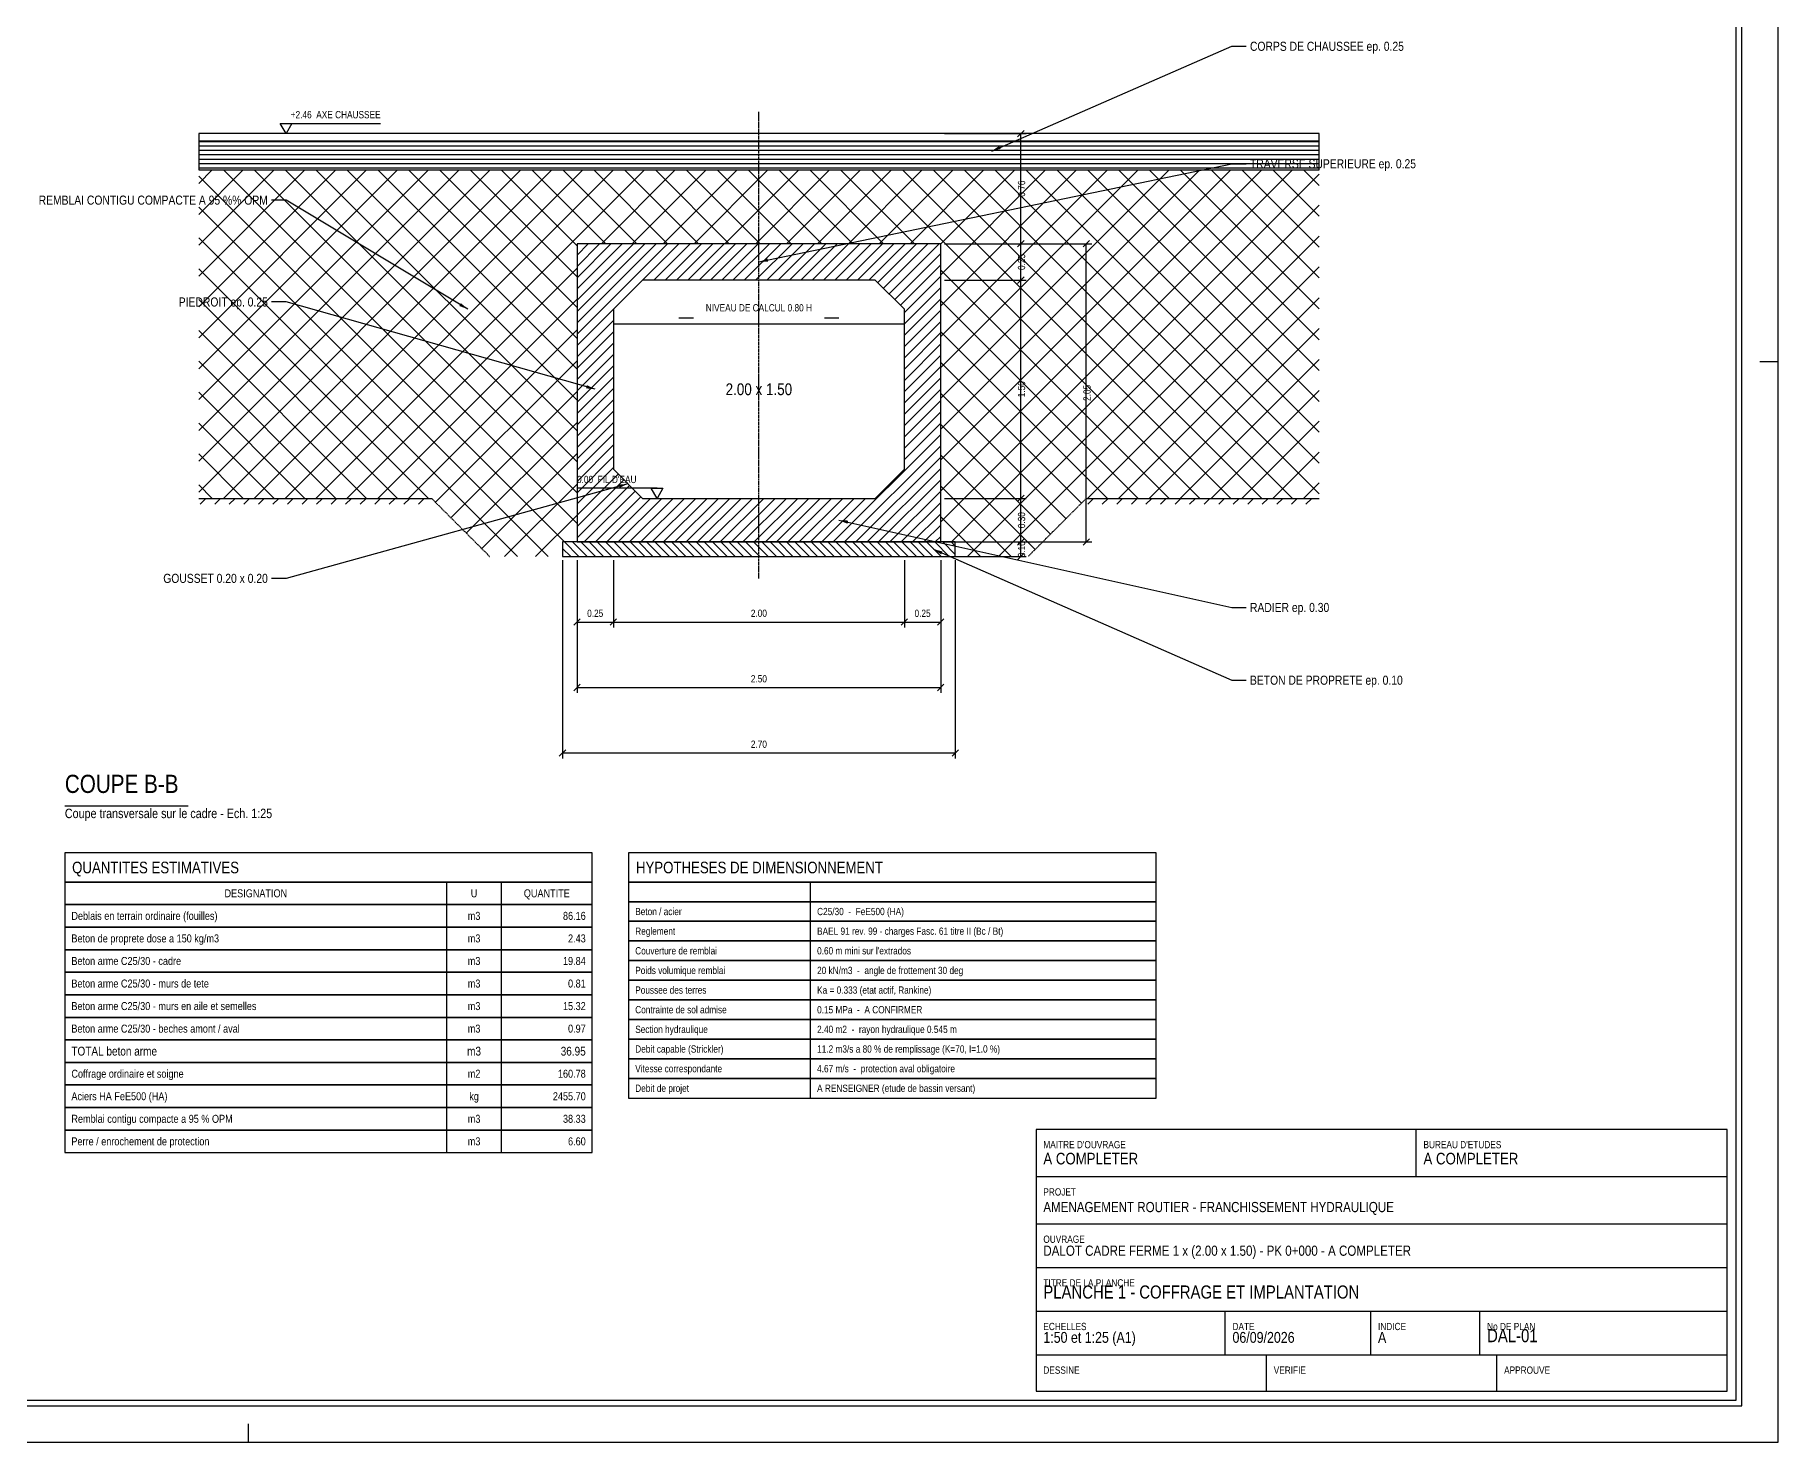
# Model space of a CAD drawing. Extents: x 0 to 841, y 0 to 594.
# Drawn here: x 361.8 to 841, y 0 to 386.9 of the extents above; entities that cross this region are included whole.
import ezdxf
from ezdxf.enums import TextEntityAlignment as Align

# ---------------------------------------------------------------- set-up
doc = ezdxf.new("R2010")
doc.units = 0
doc.linetypes.add('AXE', pattern=[0.96, 0.6, -0.12, 0.12, -0.12])
doc.linetypes.add('TIRETS', pattern=[0.37, 0.25, -0.12])
for name, color, linetype in [('00_CARTOUCHE', 7, 'CONTINUOUS'), ('01_AXES', 1, 'AXE'), ('02_BETON', 7, 'CONTINUOUS'), ('03_BETON_CACHE', 8, 'TIRETS'), ('04_HACHURES', 9, 'CONTINUOUS'), ('05_TERRAIN', 3, 'CONTINUOUS'), ('06_REMBLAI', 42, 'CONTINUOUS'), ('07_CHAUSSEE', 8, 'CONTINUOUS'), ('10_COTATION', 4, 'CONTINUOUS'), ('11_TEXTE', 7, 'CONTINUOUS'), ('12_TABLEAU', 7, 'CONTINUOUS'), ('13_EAU', 5, 'CONTINUOUS')]:
    doc.layers.add(name, color=color, linetype=linetype)
doc.styles.get("Standard").update_dxf_attribs({"font": 'txt', "width": 0.85})

msp = doc.modelspace()

# ---------------------------------------------------------------- linework, layer by layer
at = {"layer": '00_CARTOUCHE'}
for p, q in [((841, 297), (836, 297)), ((741.5, 73), (741.5, 86)), ((637, 73), (827, 73)), ((637, 60), (827, 60)), ((637, 48), (827, 48)), ((637, 36), (827, 36)), ((689, 24), (689, 36)), ((729, 24), (729, 36)), ((759, 24), (759, 36)), ((637, 24), (827, 24)), ((700.333333, 14), (700.333333, 24)), ((763.666667, 14), (763.666667, 24)), ((420.5, 0), (420.5, 5))]:
    msp.add_line(p, q, dxfattribs=at)
for points in [[(0, 0), (841, 0), (841, 594), (0, 594)], [(20, 10), (831, 10), (831, 584), (20, 584)], [(21.5, 11.5), (829.5, 11.5), (829.5, 582.5), (21.5, 582.5)], [(637, 14), (827, 14), (827, 86), (637, 86)]]:
    msp.add_lwpolyline(points, close=True, dxfattribs=at)
at = {"layer": '01_AXES'}
msp.add_line((560.8, 237.5), (560.8, 365.8), dxfattribs=at)
at = {"layer": '02_BETON'}
for points in [[(510.8, 247.5), (610.8, 247.5), (610.8, 329.5), (510.8, 329.5)], [(520.8, 267.5), (528.8, 259.5), (592.8, 259.5), (600.8, 267.5), (600.8, 311.5), (592.8, 319.5), (528.8, 319.5), (520.8, 311.5)], [(506.8, 243.5), (614.8, 243.5), (614.8, 247.5), (506.8, 247.5)]]:
    msp.add_lwpolyline(points, close=True, dxfattribs=at)
at = {"layer": '03_BETON_CACHE'}
for points in [[(470.8, 259.5), (486.8, 243.5)], [(650.8, 259.5), (634.8, 243.5)]]:
    msp.add_lwpolyline(points, dxfattribs=at)
at = {"layer": '04_HACHURES'}
for p, q in [((510.8, 301.507857), (538.792143, 329.5)), ((510.8, 304.619127), (535.680873, 329.5)), ((510.8, 307.730397), (532.569603, 329.5)), ((510.8, 310.841666), (529.458334, 329.5)), ((510.8, 313.952936), (526.347064, 329.5)), ((510.8, 317.064206), (523.235794, 329.5)), ((510.8, 320.175476), (520.124524, 329.5)), ((510.8, 323.286746), (517.013254, 329.5)), ((510.8, 326.398016), (513.901984, 329.5)), ((531.903413, 319.5), (541.903413, 329.5)), ((535.014683, 319.5), (545.014683, 329.5)), ((538.125953, 319.5), (548.125953, 329.5)), ((541.237222, 319.5), (551.237222, 329.5)), ((544.348492, 319.5), (554.348492, 329.5)), ((547.459762, 319.5), (557.459762, 329.5)), ((550.571032, 319.5), (560.571032, 329.5)), ((553.682302, 319.5), (563.682302, 329.5)), ((556.793572, 319.5), (566.793572, 329.5)), ((559.904841, 319.5), (569.904841, 329.5)), ((563.016111, 319.5), (573.016111, 329.5)), ((566.127381, 319.5), (576.127381, 329.5)), ((569.238651, 319.5), (579.238651, 329.5)), ((572.349921, 319.5), (582.349921, 329.5)), ((575.461191, 319.5), (585.461191, 329.5)), ((578.57246, 319.5), (588.57246, 329.5)), ((581.68373, 319.5), (591.68373, 329.5)), ((584.795, 319.5), (594.795, 329.5)), ((587.90627, 319.5), (597.90627, 329.5)), ((591.01754, 319.5), (601.01754, 329.5)), ((593.464405, 318.835595), (604.12881, 329.5)), ((595.02004, 317.27996), (607.240079, 329.5)), ((596.575675, 315.724325), (610.351349, 329.5)), ((598.13131, 314.16869), (610.8, 326.837381)), ((599.686944, 312.613056), (610.8, 323.726111)), ((600.8, 310.614841), (610.8, 320.614841)), ((600.8, 307.503571), (610.8, 317.503571)), ((600.8, 304.392302), (610.8, 314.392302)), ((510.8, 298.396587), (520.8, 308.396587)), ((600.8, 301.281032), (610.8, 311.281032)), ((600.8, 298.169762), (610.8, 308.169762)), ((510.8, 295.285317), (520.8, 305.285317)), ((510.8, 292.174047), (520.8, 302.174047)), ((600.8, 295.058492), (610.8, 305.058492)), ((600.8, 291.947222), (610.8, 301.947222)), ((510.8, 289.062778), (520.8, 299.062778)), ((600.8, 288.835952), (610.8, 298.835952)), ((510.8, 285.951508), (520.8, 295.951508)), ((510.8, 282.840238), (520.8, 292.840238)), ((600.8, 285.724682), (610.8, 295.724682)), ((600.8, 282.613413), (610.8, 292.613413)), ((510.8, 279.728968), (520.8, 289.728968)), ((600.8, 279.502143), (610.8, 289.502143)), ((510.8, 276.617698), (520.8, 286.617698)), ((510.8, 273.506428), (520.8, 283.506428)), ((600.8, 276.390873), (610.8, 286.390873)), ((600.8, 273.279603), (610.8, 283.279603)), ((510.8, 270.395159), (520.8, 280.395159)), ((600.8, 270.168333), (610.8, 280.168333)), ((510.8, 267.283889), (520.8, 277.283889)), ((510.8, 264.172619), (520.8, 274.172619)), ((581.242937, 247.5), (610.8, 277.057063)), ((584.354206, 247.5), (610.8, 273.945794)), ((510.8, 261.061349), (520.8, 271.061349)), ((587.465476, 247.5), (610.8, 270.834524)), ((510.8, 257.950079), (520.8, 267.950079)), ((510.8, 254.838809), (522.130595, 266.169405)), ((510.8, 251.72754), (523.68623, 264.61377)), ((590.576746, 247.5), (610.8, 267.723254)), ((593.688016, 247.5), (610.8, 264.611984)), ((510.8, 248.61627), (525.241865, 263.058135)), ((512.795, 247.5), (526.7975, 261.5025)), ((515.90627, 247.5), (528.353135, 259.946865)), ((519.01754, 247.5), (531.01754, 259.5)), ((522.12881, 247.5), (534.12881, 259.5)), ((525.240079, 247.5), (537.240079, 259.5)), ((528.351349, 247.5), (540.351349, 259.5)), ((531.462619, 247.5), (543.462619, 259.5)), ((534.573889, 247.5), (546.573889, 259.5)), ((537.685159, 247.5), (549.685159, 259.5)), ((540.796429, 247.5), (552.796429, 259.5)), ((543.907698, 247.5), (555.907698, 259.5)), ((547.018968, 247.5), (559.018968, 259.5)), ((550.130238, 247.5), (562.130238, 259.5)), ((553.241508, 247.5), (565.241508, 259.5)), ((556.352778, 247.5), (568.352778, 259.5)), ((559.464048, 247.5), (571.464048, 259.5)), ((562.575318, 247.5), (574.575318, 259.5)), ((565.686587, 247.5), (577.686587, 259.5)), ((568.797857, 247.5), (580.797857, 259.5)), ((571.909127, 247.5), (583.909127, 259.5)), ((575.020397, 247.5), (587.020397, 259.5)), ((578.131667, 247.5), (590.131667, 259.5)), ((596.799286, 247.5), (610.8, 261.500714)), ((599.910556, 247.5), (610.8, 258.389444)), ((603.021825, 247.5), (610.8, 255.278175)), ((606.133095, 247.5), (610.8, 252.166905)), ((509.057028, 243.5), (506.8, 245.757028)), ((511.319769, 243.5), (507.319769, 247.5)), ((513.582511, 243.5), (509.582511, 247.5)), ((515.845253, 243.5), (511.845253, 247.5)), ((518.107994, 243.5), (514.107994, 247.5)), ((520.370736, 243.5), (516.370736, 247.5)), ((522.633478, 243.5), (518.633478, 247.5)), ((524.896219, 243.5), (520.896219, 247.5)), ((527.158961, 243.5), (523.158961, 247.5)), ((529.421703, 243.5), (525.421703, 247.5)), ((531.684445, 243.5), (527.684445, 247.5)), ((533.947186, 243.5), (529.947186, 247.5)), ((536.209928, 243.5), (532.209928, 247.5)), ((538.47267, 243.5), (534.47267, 247.5)), ((540.735411, 243.5), (536.735411, 247.5)), ((542.998153, 243.5), (538.998153, 247.5)), ((545.260895, 243.5), (541.260895, 247.5)), ((547.523636, 243.5), (543.523636, 247.5)), ((549.786378, 243.5), (545.786378, 247.5)), ((552.04912, 243.5), (548.04912, 247.5)), ((554.311862, 243.5), (550.311862, 247.5)), ((556.574603, 243.5), (552.574603, 247.5)), ((558.837345, 243.5), (554.837345, 247.5)), ((561.100087, 243.5), (557.100087, 247.5)), ((563.362828, 243.5), (559.362828, 247.5)), ((565.62557, 243.5), (561.62557, 247.5)), ((567.888312, 243.5), (563.888312, 247.5)), ((570.151053, 243.5), (566.151053, 247.5)), ((572.413795, 243.5), (568.413795, 247.5)), ((574.676537, 243.5), (570.676537, 247.5)), ((576.939279, 243.5), (572.939279, 247.5)), ((579.20202, 243.5), (575.20202, 247.5)), ((581.464762, 243.5), (577.464762, 247.5)), ((583.727504, 243.5), (579.727504, 247.5)), ((585.990245, 243.5), (581.990245, 247.5)), ((588.252987, 243.5), (584.252987, 247.5)), ((590.515729, 243.5), (586.515729, 247.5)), ((592.77847, 243.5), (588.77847, 247.5)), ((595.041212, 243.5), (591.041212, 247.5)), ((597.303954, 243.5), (593.303954, 247.5)), ((599.566696, 243.5), (595.566696, 247.5)), ((601.829437, 243.5), (597.829437, 247.5)), ((604.092179, 243.5), (600.092179, 247.5)), ((606.354921, 243.5), (602.354921, 247.5)), ((608.617662, 243.5), (604.617662, 247.5)), ((610.880404, 243.5), (606.880404, 247.5)), ((613.143146, 243.5), (609.143146, 247.5)), ((609.244365, 247.5), (610.8, 249.055635)), ((614.8, 244.105887), (611.405887, 247.5)), ((614.8, 246.368629), (613.668629, 247.5))]:
    msp.add_line(p, q, dxfattribs=at)
at = {"layer": '05_TERRAIN'}
for p, q in [((408.8, 259.5), (407.2, 257.9)), ((412.8, 259.5), (411.2, 257.9)), ((416.8, 259.5), (415.2, 257.9)), ((420.8, 259.5), (419.2, 257.9)), ((424.8, 259.5), (423.2, 257.9)), ((428.8, 259.5), (427.2, 257.9)), ((432.8, 259.5), (431.2, 257.9)), ((436.8, 259.5), (435.2, 257.9)), ((440.8, 259.5), (439.2, 257.9)), ((444.8, 259.5), (443.2, 257.9)), ((448.8, 259.5), (447.2, 257.9)), ((452.8, 259.5), (451.2, 257.9)), ((456.8, 259.5), (455.2, 257.9)), ((460.8, 259.5), (459.2, 257.9)), ((464.8, 259.5), (463.2, 257.9)), ((468.8, 259.5), (467.2, 257.9)), ((652.8, 259.5), (651.2, 257.9)), ((656.8, 259.5), (655.2, 257.9)), ((660.8, 259.5), (659.2, 257.9)), ((664.8, 259.5), (663.2, 257.9)), ((668.8, 259.5), (667.2, 257.9)), ((672.8, 259.5), (671.2, 257.9)), ((676.8, 259.5), (675.2, 257.9)), ((680.8, 259.5), (679.2, 257.9)), ((684.8, 259.5), (683.2, 257.9)), ((688.8, 259.5), (687.2, 257.9)), ((692.8, 259.5), (691.2, 257.9)), ((696.8, 259.5), (695.2, 257.9)), ((700.8, 259.5), (699.2, 257.9)), ((704.8, 259.5), (703.2, 257.9)), ((708.8, 259.5), (707.2, 257.9)), ((712.8, 259.5), (711.2, 257.9))]:
    msp.add_line(p, q, dxfattribs=at)
for points in [[(406.8, 259.5), (470.8, 259.5)], [(650.8, 259.5), (714.8, 259.5)]]:
    msp.add_lwpolyline(points, dxfattribs=at)
at = {"layer": '06_REMBLAI'}
for p, q in [((406.8, 261.21277), (495.38723, 349.8)), ((406.8, 269.698052), (486.901948, 349.8)), ((406.8, 278.183333), (478.416667, 349.8)), ((406.8, 286.668614), (469.931386, 349.8)), ((406.8, 295.153896), (461.446104, 349.8)), ((406.8, 303.639177), (452.960823, 349.8)), ((406.8, 312.124458), (444.475542, 349.8)), ((406.8, 320.60974), (435.99026, 349.8)), ((406.8, 329.095021), (427.504979, 349.8)), ((406.8, 337.580303), (419.019697, 349.8)), ((406.8, 346.065584), (410.534416, 349.8)), ((507.38723, 247.5), (406.8, 348.08723)), ((413.572511, 259.5), (503.872511, 349.8)), ((510.8, 252.572511), (413.572511, 349.8)), ((422.057793, 259.5), (512.357793, 349.8)), ((510.8, 261.057793), (422.057793, 349.8)), ((430.543074, 259.5), (520.843074, 349.8)), ((510.8, 269.543074), (430.543074, 349.8)), ((439.028355, 259.5), (529.328355, 349.8)), ((510.8, 278.028355), (439.028355, 349.8)), ((510.8, 286.513637), (447.513637, 349.8)), ((510.8, 294.998918), (455.998918, 349.8)), ((510.8, 303.484199), (464.484199, 349.8)), ((510.8, 311.969481), (472.969481, 349.8)), ((510.8, 320.454762), (481.454762, 349.8)), ((510.8, 328.940044), (489.940044, 349.8)), ((518.725325, 329.5), (498.425325, 349.8)), ((527.210606, 329.5), (506.910606, 349.8)), ((535.695888, 329.5), (515.395888, 349.8)), ((517.513637, 329.5), (537.813637, 349.8)), ((544.181169, 329.5), (523.881169, 349.8)), ((525.998918, 329.5), (546.298918, 349.8)), ((552.66645, 329.5), (532.36645, 349.8)), ((534.484199, 329.5), (554.784199, 349.8)), ((561.151732, 329.5), (540.851732, 349.8)), ((542.969481, 329.5), (563.269481, 349.8)), ((569.637013, 329.5), (549.337013, 349.8)), ((551.454762, 329.5), (571.754762, 349.8)), ((578.122295, 329.5), (557.822295, 349.8)), ((559.940044, 329.5), (580.240044, 349.8)), ((586.607576, 329.5), (566.307576, 349.8)), ((568.425325, 329.5), (588.725325, 349.8)), ((595.092857, 329.5), (574.792857, 349.8)), ((576.910606, 329.5), (597.210606, 349.8)), ((603.578139, 329.5), (583.278139, 349.8)), ((585.395888, 329.5), (605.695888, 349.8)), ((682.06342, 259.5), (591.76342, 349.8)), ((593.881169, 329.5), (614.181169, 349.8)), ((690.548701, 259.5), (600.248701, 349.8)), ((602.36645, 329.5), (622.66645, 349.8)), ((699.033983, 259.5), (608.733983, 349.8)), ((610.8, 253.080736), (707.519264, 349.8)), ((610.8, 261.566017), (699.033983, 349.8)), ((610.8, 270.051299), (690.548701, 349.8)), ((610.8, 278.53658), (682.06342, 349.8)), ((610.8, 287.021861), (673.578139, 349.8)), ((610.8, 295.507143), (665.092857, 349.8)), ((610.8, 303.992424), (656.607576, 349.8)), ((610.8, 312.477705), (648.122295, 349.8)), ((610.8, 320.962987), (639.637013, 349.8)), ((610.8, 329.448268), (631.151732, 349.8)), ((613.704546, 247.5), (714.8, 348.595454)), ((707.519264, 259.5), (617.219264, 349.8)), ((714.8, 260.704546), (625.704546, 349.8)), ((714.8, 269.189827), (634.189827, 349.8)), ((714.8, 277.675108), (642.675108, 349.8)), ((714.8, 286.16039), (651.16039, 349.8)), ((714.8, 294.645671), (659.645671, 349.8)), ((714.8, 303.130952), (668.130952, 349.8)), ((714.8, 311.616234), (676.616234, 349.8)), ((714.8, 320.101515), (685.101515, 349.8)), ((714.8, 328.586797), (693.586797, 349.8)), ((714.8, 337.072078), (702.072078, 349.8)), ((714.8, 345.557359), (710.557359, 349.8)), ((502.901948, 243.5), (406.8, 339.601948)), ((618.189827, 243.5), (714.8, 340.110173)), ((494.416667, 243.5), (406.8, 331.116667)), ((626.675108, 243.5), (714.8, 331.624892)), ((469.931386, 259.5), (406.8, 322.631386)), ((447.513637, 259.5), (510.8, 322.786363)), ((673.578139, 259.5), (610.8, 322.278139)), ((651.16039, 259.5), (714.8, 323.13961)), ((461.446104, 259.5), (406.8, 314.146104)), ((455.998918, 259.5), (510.8, 314.301082)), ((665.092857, 259.5), (610.8, 313.792857)), ((659.645671, 259.5), (714.8, 314.654329)), ((452.960823, 259.5), (406.8, 305.660823)), ((464.484199, 259.5), (510.8, 305.815801)), ((656.607576, 259.5), (610.8, 305.307576)), ((668.130952, 259.5), (714.8, 306.169048)), ((444.475542, 259.5), (406.8, 297.175542)), ((471.88474, 258.41526), (510.8, 297.330519)), ((676.616234, 259.5), (714.8, 297.683766)), ((649.461147, 258.161147), (610.8, 296.822295)), ((435.99026, 259.5), (406.8, 288.69026)), ((476.127381, 254.172619), (510.8, 288.845238)), ((645.218507, 253.918507), (610.8, 288.337013)), ((685.101515, 259.5), (714.8, 289.198485)), ((427.504979, 259.5), (406.8, 280.204979)), ((480.370022, 249.929978), (510.8, 280.359956)), ((640.975866, 249.675866), (610.8, 279.851732)), ((693.586797, 259.5), (714.8, 280.713203)), ((419.019697, 259.5), (406.8, 271.719697)), ((484.612662, 245.687338), (510.8, 271.874675)), ((636.733225, 245.433225), (610.8, 271.36645)), ((702.072078, 259.5), (714.8, 272.227922)), ((710.557359, 259.5), (714.8, 263.742641)), ((410.534416, 259.5), (406.8, 263.234416)), ((490.910606, 243.5), (510.8, 263.389394)), ((630.181169, 243.5), (610.8, 262.881169)), ((499.395888, 243.5), (510.8, 254.904112)), ((621.695888, 243.5), (610.8, 254.395888))]:
    msp.add_line(p, q, dxfattribs=at)
at = {"layer": '07_CHAUSSEE'}
for p, q in [((406.8, 357.8), (714.8, 357.8)), ((406.8, 357.6), (714.8, 357.6)), ((406.8, 356.4), (714.8, 356.4)), ((406.8, 355.2), (714.8, 355.2)), ((406.8, 354), (714.8, 354)), ((406.8, 352.8), (714.8, 352.8)), ((406.8, 351.6), (714.8, 351.6)), ((406.8, 350.4), (714.8, 350.4))]:
    msp.add_line(p, q, dxfattribs=at)
msp.add_lwpolyline([(406.8, 349.8), (714.8, 349.8), (714.8, 359.8), (406.8, 359.8)], close=True, dxfattribs=at)
at = {"layer": '10_COTATION'}
for p, q in [((430.8, 362.6), (456.8, 362.6)), ((611.8, 359.8), (634.3, 359.8)), ((631.916117, 358.916117), (633.683883, 360.683883)), ((632.8, 329.5), (632.8, 359.8)), ((611.8, 329.5), (634.3, 329.5)), ((611.8, 329.5), (652.3, 329.5)), ((611.8, 329.5), (634.3, 329.5)), ((631.916117, 328.616117), (633.683883, 330.383883)), ((631.916117, 328.616117), (633.683883, 330.383883)), ((632.8, 319.5), (632.8, 329.5)), ((649.916117, 328.616117), (651.683883, 330.383883)), ((650.8, 247.5), (650.8, 329.5)), ((611.8, 319.5), (634.3, 319.5)), ((611.8, 319.5), (634.3, 319.5)), ((631.916117, 318.616117), (633.683883, 320.383883)), ((631.916117, 318.616117), (633.683883, 320.383883)), ((632.8, 259.5), (632.8, 319.5)), ((532.8, 262.3), (510.8, 262.3)), ((611.8, 259.5), (634.3, 259.5)), ((611.8, 259.5), (634.3, 259.5)), ((631.916117, 258.616117), (633.683883, 260.383883)), ((631.916117, 258.616117), (633.683883, 260.383883)), ((632.8, 247.5), (632.8, 259.5)), ((611.8, 247.5), (634.3, 247.5)), ((611.8, 247.5), (652.3, 247.5)), ((611.8, 247.5), (634.3, 247.5)), ((631.916117, 246.616117), (633.683883, 248.383883)), ((631.916117, 246.616117), (633.683883, 248.383883)), ((632.8, 243.5), (632.8, 247.5)), ((649.916117, 246.616117), (651.683883, 248.383883)), ((506.8, 242.5), (506.8, 188)), ((510.8, 242.5), (510.8, 224)), ((510.8, 242.5), (510.8, 206)), ((520.8, 242.5), (520.8, 224)), ((520.8, 242.5), (520.8, 224)), ((600.8, 242.5), (600.8, 224)), ((600.8, 242.5), (600.8, 224)), ((610.8, 242.5), (610.8, 224)), ((610.8, 242.5), (610.8, 206)), ((611.8, 243.5), (634.3, 243.5)), ((614.8, 242.5), (614.8, 188)), ((631.916117, 242.616117), (633.683883, 244.383883)), ((509.916117, 224.616117), (511.683883, 226.383883)), ((510.8, 225.5), (520.8, 225.5)), ((519.916117, 224.616117), (521.683883, 226.383883)), ((519.916117, 224.616117), (521.683883, 226.383883)), ((520.8, 225.5), (600.8, 225.5)), ((599.916117, 224.616117), (601.683883, 226.383883)), ((599.916117, 224.616117), (601.683883, 226.383883)), ((600.8, 225.5), (610.8, 225.5)), ((609.916117, 224.616117), (611.683883, 226.383883)), ((509.916117, 206.616117), (511.683883, 208.383883)), ((510.8, 207.5), (610.8, 207.5)), ((609.916117, 206.616117), (611.683883, 208.383883)), ((505.916117, 188.616117), (507.683883, 190.383883)), ((506.8, 189.5), (614.8, 189.5)), ((613.916117, 188.616117), (615.683883, 190.383883))]:
    msp.add_line(p, q, dxfattribs=at)
for points in [[(429.2, 362.6), (432.4, 362.6), (430.8, 359.8)], [(531.2, 262.3), (534.4, 262.3), (532.8, 259.5)]]:
    msp.add_lwpolyline(points, close=True, dxfattribs=at)
at = {"layer": '11_TEXTE'}
for p, q in [((624.8, 355), (690.8, 383.8)), ((690.8, 383.8), (694.8, 383.8)), ((560.8, 324.5), (690.8, 351.5)), ((690.8, 351.5), (694.8, 351.5)), ((430.8, 341.5), (426.8, 341.5)), ((480.8, 311.5), (430.8, 341.5)), ((430.8, 313.5), (426.8, 313.5)), ((515.8, 289.5), (430.8, 313.5)), ((524.8, 263.5), (430.8, 237.5)), ((582.8, 253.5), (690.8, 229.5)), ((608.8, 245.5), (690.8, 209.5)), ((430.8, 237.5), (426.8, 237.5)), ((690.8, 229.5), (694.8, 229.5)), ((690.8, 209.5), (694.8, 209.5)), ((370, 175), (403.9, 175))]:
    msp.add_line(p, q, dxfattribs=at)
for points in [[(624.8, 355), (627.271323, 355.587418), (626.911373, 356.412304)], [(560.8, 324.5), (563.339273, 324.567784), (563.156255, 325.448979)], [(480.8, 311.5), (478.887791, 313.172111), (478.424745, 312.400368)], [(515.8, 289.5), (513.516344, 290.612391), (513.271787, 289.746254)], [(524.8, 263.5), (522.270508, 263.26725), (522.510436, 262.39982)], [(582.8, 253.5), (585.142849, 252.51839), (585.338086, 253.396958)], [(608.8, 245.5), (610.908215, 244.082985), (611.270006, 244.907065)]]:
    msp.add_solid(points, dxfattribs=at)
at = {"layer": '12_TABLEAU'}
for p, q in [((475, 147.8), (475, 154)), ((490, 147.8), (490, 154)), ((575, 148.6), (575, 154)), ((575, 143.2), (575, 148.6)), ((475, 141.6), (475, 147.8)), ((490, 141.6), (490, 147.8)), ((475, 135.4), (475, 141.6)), ((490, 135.4), (490, 141.6)), ((575, 137.8), (575, 143.2)), ((475, 129.2), (475, 135.4)), ((490, 129.2), (490, 135.4)), ((575, 132.4), (575, 137.8)), ((575, 127), (575, 132.4)), ((475, 123), (475, 129.2)), ((490, 123), (490, 129.2)), ((575, 121.6), (575, 127)), ((475, 116.8), (475, 123)), ((490, 116.8), (490, 123)), ((575, 116.2), (575, 121.6)), ((475, 110.6), (475, 116.8)), ((490, 110.6), (490, 116.8)), ((575, 110.8), (575, 116.2)), ((475, 104.4), (475, 110.6)), ((490, 104.4), (490, 110.6)), ((575, 105.4), (575, 110.8)), ((475, 98.2), (475, 104.4)), ((490, 98.2), (490, 104.4)), ((575, 100), (575, 105.4)), ((475, 92), (475, 98.2)), ((490, 92), (490, 98.2)), ((575, 94.6), (575, 100)), ((475, 85.8), (475, 92)), ((490, 85.8), (490, 92)), ((475, 79.6), (475, 85.8)), ((490, 79.6), (490, 85.8))]:
    msp.add_line(p, q, dxfattribs=at)
for points in [[(370, 154), (515, 154), (515, 162), (370, 162)], [(525, 154), (670, 154), (670, 162), (525, 162)], [(370, 147.8), (515, 147.8), (515, 154), (370, 154)], [(525, 148.6), (670, 148.6), (670, 154), (525, 154)], [(525, 143.2), (670, 143.2), (670, 148.6), (525, 148.6)], [(370, 141.6), (515, 141.6), (515, 147.8), (370, 147.8)], [(370, 135.4), (515, 135.4), (515, 141.6), (370, 141.6)], [(525, 137.8), (670, 137.8), (670, 143.2), (525, 143.2)], [(370, 129.2), (515, 129.2), (515, 135.4), (370, 135.4)], [(525, 132.4), (670, 132.4), (670, 137.8), (525, 137.8)], [(525, 127), (670, 127), (670, 132.4), (525, 132.4)], [(370, 123), (515, 123), (515, 129.2), (370, 129.2)], [(525, 121.6), (670, 121.6), (670, 127), (525, 127)], [(370, 116.8), (515, 116.8), (515, 123), (370, 123)], [(525, 116.2), (670, 116.2), (670, 121.6), (525, 121.6)], [(370, 110.6), (515, 110.6), (515, 116.8), (370, 116.8)], [(525, 110.8), (670, 110.8), (670, 116.2), (525, 116.2)], [(370, 104.4), (515, 104.4), (515, 110.6), (370, 110.6)], [(525, 105.4), (670, 105.4), (670, 110.8), (525, 110.8)], [(370, 98.2), (515, 98.2), (515, 104.4), (370, 104.4)], [(525, 100), (670, 100), (670, 105.4), (525, 105.4)], [(370, 92), (515, 92), (515, 98.2), (370, 98.2)], [(525, 94.6), (670, 94.6), (670, 100), (525, 100)], [(370, 85.8), (515, 85.8), (515, 92), (370, 92)], [(370, 79.6), (515, 79.6), (515, 85.8), (370, 85.8)]]:
    msp.add_lwpolyline(points, close=True, dxfattribs=at)
at = {"layer": '13_EAU'}
for p, q in [((520.8, 307.5), (600.8, 307.5)), ((538.8, 309.1), (542.8, 309.1)), ((578.8, 309.1), (582.8, 309.1))]:
    msp.add_line(p, q, dxfattribs=at)

# ---------------------------------------------------------------- texts
at = {"layer": '10_COTATION', "width": 0.85}
msp.add_text('+2.46  AXE CHAUSSEE', height=2, dxfattribs=at).set_placement((456.8, 363.4), align=Align.BOTTOM_RIGHT)
for s, p in [('0.76', (632, 344.65)), ('0.25', (632, 324.5)), ('1.50', (632, 289.5)), ('2.05', (650, 288.5)), ('0.30', (632, 253.5)), ('0.10', (632, 245.5))]:
    msp.add_text(s, height=2, rotation=90, dxfattribs=at).set_placement(p, align=Align.TOP_CENTER)
msp.add_text("0.00  FIL D'EAU", height=2, dxfattribs=at).set_placement((510.8, 263.1), align=Align.BOTTOM_LEFT)
for s, p in [('0.25', (515.8, 226.3)), ('2.00', (560.8, 226.3)), ('0.25', (605.8, 226.3)), ('2.50', (560.8, 208.3)), ('2.70', (560.8, 190.3))]:
    msp.add_text(s, height=2, dxfattribs=at).set_placement(p, align=Align.BOTTOM_CENTER)
at = {"layer": '11_TEXTE', "width": 0.85}
for s, p in [('CORPS DE CHAUSSEE ep. 0.25', (695.8, 383.8)), ('TRAVERSE SUPERIEURE ep. 0.25', (695.8, 351.5)), ('RADIER ep. 0.30', (695.8, 229.5)), ('BETON DE PROPRETE ep. 0.10', (695.8, 209.5))]:
    msp.add_text(s, height=2.5, dxfattribs=at).set_placement(p, align=Align.MIDDLE_LEFT)
for s, p in [('REMBLAI CONTIGU COMPACTE A 95 %% OPM', (425.8, 341.5)), ('PIEDROIT ep. 0.25', (425.8, 313.5)), ('GOUSSET 0.20 x 0.20', (425.8, 237.5))]:
    msp.add_text(s, height=2.5, dxfattribs=at).set_placement(p, align=Align.MIDDLE_RIGHT)
msp.add_text('2.00 x 1.50', height=3.25, dxfattribs=at).set_placement((560.8, 289.5), align=Align.MIDDLE_CENTER)
for s, height, p in [('COUPE B-B', 5, (370, 177)), ('Coupe transversale sur le cadre - Ech. 1:25', 2.6, (370, 170.8))]:
    msp.add_text(s, height=height, dxfattribs=at).set_placement(p, align=Align.BOTTOM_LEFT)
at = {"layer": '12_TABLEAU', "width": 0.85}
for s, height, p in [('QUANTITES ESTIMATIVES', 3.2, (372, 158)), ('HYPOTHESES DE DIMENSIONNEMENT', 3.2, (527, 158)), ('Deblais en terrain ordinaire (fouilles)', 2.2, (371.8, 144.7)), ('Beton / acier', 2, (526.8, 145.9)), ('C25/30  -  FeE500 (HA)', 2, (576.8, 145.9)), ('Beton de proprete dose a 150 kg/m3', 2.2, (371.8, 138.5)), ('Reglement', 2, (526.8, 140.5)), ('BAEL 91 rev. 99 - charges Fasc. 61 titre II (Bc / Bt)', 2, (576.8, 140.5)), ('Couverture de remblai', 2, (526.8, 135.1)), ("0.60 m mini sur l'extrados", 2, (576.8, 135.1)), ('Beton arme C25/30 - cadre', 2.2, (371.8, 132.3)), ('Poids volumique remblai', 2, (526.8, 129.7)), ('20 kN/m3  -  angle de frottement 30 deg', 2, (576.8, 129.7)), ('Beton arme C25/30 - murs de tete', 2.2, (371.8, 126.1)), ('Poussee des terres', 2, (526.8, 124.3)), ('Ka = 0.333 (etat actif, Rankine)', 2, (576.8, 124.3)), ('Beton arme C25/30 - murs en aile et semelles', 2.2, (371.8, 119.9)), ('Contrainte de sol admise', 2, (526.8, 118.9)), ('0.15 MPa  -  A CONFIRMER', 2, (576.8, 118.9)), ('Beton arme C25/30 - beches amont / aval', 2.2, (371.8, 113.7)), ('Section hydraulique', 2, (526.8, 113.5)), ('2.40 m2  -  rayon hydraulique 0.545 m', 2, (576.8, 113.5)), ('TOTAL beton arme', 2.42, (371.8, 107.5)), ('Debit capable (Strickler)', 2, (526.8, 108.1)), ('11.2 m3/s a 80 % de remplissage (K=70, I=1.0 %)', 2, (576.8, 108.1)), ('Coffrage ordinaire et soigne', 2.2, (371.8, 101.3)), ('Vitesse correspondante', 2, (526.8, 102.7)), ('4.67 m/s  -  protection aval obligatoire', 2, (576.8, 102.7)), ('Aciers HA FeE500 (HA)', 2.2, (371.8, 95.1)), ('Debit de projet', 2, (526.8, 97.3)), ('A RENSEIGNER (etude de bassin versant)', 2, (576.8, 97.3)), ('Remblai contigu compacte a 95 % OPM', 2.2, (371.8, 88.9)), ('Perre / enrochement de protection', 2.2, (371.8, 82.7))]:
    msp.add_text(s, height=height, dxfattribs=at).set_placement(p, align=Align.MIDDLE_LEFT)
for s, height, p in [('DESIGNATION', 2.2, (422.5, 150.9)), ('U', 2.2, (482.5, 150.9)), ('QUANTITE', 2.2, (502.5, 150.9)), ('m3', 2.2, (482.5, 144.7)), ('m3', 2.2, (482.5, 138.5)), ('m3', 2.2, (482.5, 132.3)), ('m3', 2.2, (482.5, 126.1)), ('m3', 2.2, (482.5, 119.9)), ('m3', 2.2, (482.5, 113.7)), ('m3', 2.42, (482.5, 107.5)), ('m2', 2.2, (482.5, 101.3)), ('kg', 2.2, (482.5, 95.1)), ('m3', 2.2, (482.5, 88.9)), ('m3', 2.2, (482.5, 82.7))]:
    msp.add_text(s, height=height, dxfattribs=at).set_placement(p, align=Align.MIDDLE_CENTER)
for s, height, p in [('86.16', 2.2, (513.2, 144.7)), ('2.43', 2.2, (513.2, 138.5)), ('19.84', 2.2, (513.2, 132.3)), ('0.81', 2.2, (513.2, 126.1)), ('15.32', 2.2, (513.2, 119.9)), ('0.97', 2.2, (513.2, 113.7)), ('36.95', 2.42, (513.2, 107.5)), ('160.78', 2.2, (513.2, 101.3)), ('2455.70', 2.2, (513.2, 95.1)), ('38.33', 2.2, (513.2, 88.9)), ('6.60', 2.2, (513.2, 82.7))]:
    msp.add_text(s, height=height, dxfattribs=at).set_placement(p, align=Align.MIDDLE_RIGHT)
for s, p in [("MAITRE D'OUVRAGE", (639, 82.8)), ("BUREAU D'ETUDES", (743.5, 82.8)), ('PROJET', (639, 69.8)), ('OUVRAGE', (639, 56.8)), ('TITRE DE LA PLANCHE', (639, 44.8)), ('ECHELLES', (639, 32.8)), ('DATE', (691, 32.8)), ('INDICE', (731, 32.8)), ('No DE PLAN', (761, 32.8)), ('DESSINE', (639, 20.8)), ('VERIFIE', (702.333333, 20.8)), ('APPROUVE', (765.666667, 20.8))]:
    msp.add_text(s, height=2, dxfattribs=at).set_placement(p, align=Align.TOP_LEFT)
for s, height, p in [('A COMPLETER', 3.2, (639, 75.4)), ('A COMPLETER', 3.2, (743.5, 75.4)), ('AMENAGEMENT ROUTIER - FRANCHISSEMENT HYDRAULIQUE', 2.8, (639, 62.4)), ('DALOT CADRE FERME 1 x (2.00 x 1.50) - PK 0+000 - A COMPLETER', 2.8, (639, 50.4)), ('PLANCHE 1 - COFFRAGE ET IMPLANTATION', 3.6, (639, 38.4)), ('1:50 et 1:25 (A1)', 3, (639, 26.4)), ('06/09/2026', 3, (691, 26.4)), ('A', 3, (731, 26.4)), ('DAL-01', 3.6, (761, 26.4))]:
    msp.add_text(s, height=height, dxfattribs=at).set_placement(p, align=Align.BOTTOM_LEFT)
at = {"layer": '13_EAU', "width": 0.85}
msp.add_text('NIVEAU DE CALCUL 0.80 H', height=2, dxfattribs=at).set_placement((560.8, 310.3), align=Align.BOTTOM_CENTER)

doc.saveas('drawing.dxf')
